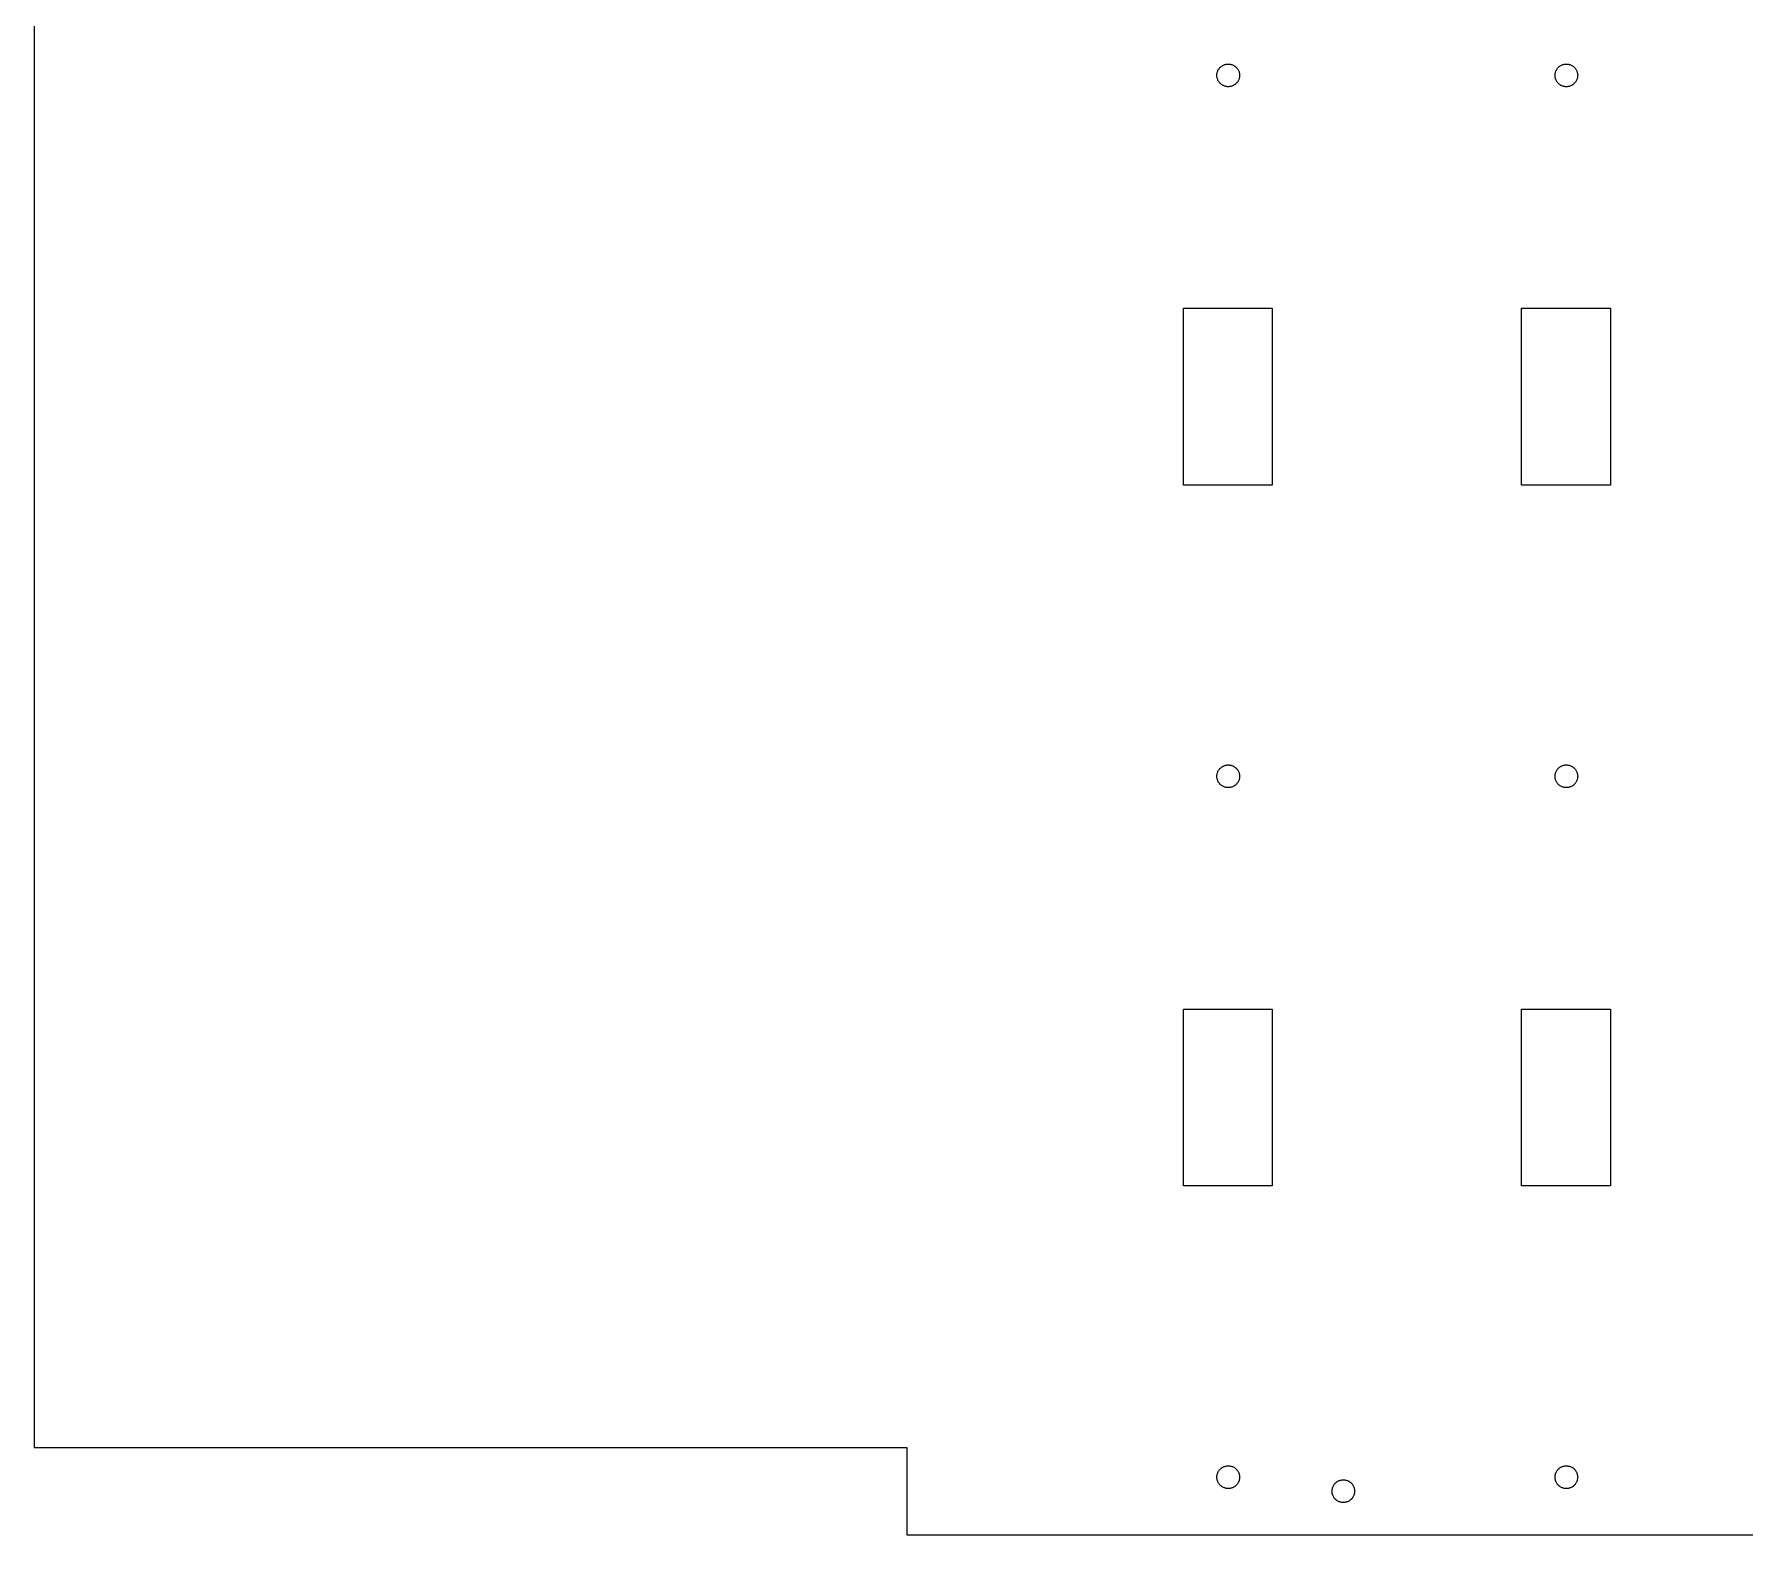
# Model space of a CAD drawing. Extents: x 0 to 997, y 13 to 1900.
# Drawn here: x 0 to 241.3, y 1480 to 1691.6 of the extents above; entities that cross this region are included whole.
import ezdxf

# ---------------------------------------------------------------- set-up
doc = ezdxf.new("R2010")
doc.units = 0
doc.layers.get('0').update_dxf_attribs({"linetype": 'CONTINUOUS'})

msp = doc.modelspace()

# ---------------------------------------------------------------- linework, layer by layer
for p, q in [((0, 1900), (0, 1492.3)), ((167.217, 1686.84), (167.284, 1686.92)), ((167.284, 1686.92), (167.355, 1686.99)), ((167.355, 1686.99), (167.43, 1687.06)), ((167.43, 1687.06), (167.51, 1687.12)), ((167.51, 1687.12), (167.593, 1687.18)), ((167.593, 1687.18), (167.679, 1687.23)), ((167.679, 1687.23), (167.769, 1687.27)), ((167.769, 1687.27), (167.861, 1687.31)), ((167.861, 1687.31), (167.956, 1687.35)), ((167.956, 1687.35), (168.052, 1687.37)), ((168.052, 1687.37), (168.15, 1687.4)), ((168.15, 1687.4), (168.249, 1687.41)), ((168.249, 1687.41), (168.35, 1687.42)), ((168.35, 1687.42), (168.45, 1687.43)), ((168.45, 1687.43), (168.55, 1687.42)), ((168.55, 1687.42), (168.651, 1687.41)), ((168.651, 1687.41), (168.75, 1687.4)), ((168.75, 1687.4), (168.848, 1687.37)), ((168.848, 1687.37), (168.944, 1687.35)), ((168.944, 1687.35), (169.039, 1687.31)), ((169.039, 1687.31), (169.131, 1687.27)), ((169.131, 1687.27), (169.221, 1687.23)), ((169.221, 1687.23), (169.307, 1687.18)), ((169.307, 1687.18), (169.39, 1687.12)), ((169.39, 1687.12), (169.47, 1687.06)), ((169.47, 1687.06), (169.545, 1686.99)), ((169.545, 1686.99), (169.616, 1686.92)), ((169.616, 1686.92), (169.683, 1686.84)), ((214.917, 1686.84), (214.984, 1686.92)), ((214.984, 1686.92), (215.055, 1686.99)), ((215.055, 1686.99), (215.13, 1687.06)), ((215.13, 1687.06), (215.21, 1687.12)), ((215.21, 1687.12), (215.293, 1687.18)), ((215.293, 1687.18), (215.379, 1687.23)), ((215.379, 1687.23), (215.469, 1687.27)), ((215.469, 1687.27), (215.561, 1687.31)), ((215.561, 1687.31), (215.656, 1687.35)), ((215.656, 1687.35), (215.752, 1687.37)), ((215.752, 1687.37), (215.85, 1687.4)), ((215.85, 1687.4), (215.949, 1687.41)), ((215.949, 1687.41), (216.05, 1687.42)), ((216.05, 1687.42), (216.15, 1687.43)), ((216.15, 1687.43), (216.25, 1687.42)), ((216.25, 1687.42), (216.351, 1687.41)), ((216.351, 1687.41), (216.45, 1687.4)), ((216.45, 1687.4), (216.548, 1687.37)), ((216.548, 1687.37), (216.644, 1687.35)), ((216.644, 1687.35), (216.739, 1687.31)), ((216.739, 1687.31), (216.831, 1687.27)), ((216.831, 1687.27), (216.921, 1687.23)), ((216.921, 1687.23), (217.007, 1687.18)), ((217.007, 1687.18), (217.09, 1687.12)), ((217.09, 1687.12), (217.17, 1687.06)), ((217.17, 1687.06), (217.245, 1686.99)), ((217.245, 1686.99), (217.316, 1686.92)), ((217.316, 1686.92), (217.383, 1686.84)), ((166.85, 1685.83), (166.853, 1685.93)), ((166.853, 1685.72), (166.85, 1685.83)), ((166.853, 1685.93), (166.863, 1686.03)), ((166.863, 1685.62), (166.853, 1685.72)), ((166.863, 1686.03), (166.878, 1686.12)), ((166.878, 1685.53), (166.863, 1685.62)), ((166.878, 1686.12), (166.9, 1686.22)), ((166.9, 1685.43), (166.878, 1685.53)), ((166.9, 1686.22), (166.928, 1686.32)), ((166.928, 1685.33), (166.9, 1685.43)), ((166.928, 1686.32), (166.962, 1686.41)), ((166.962, 1685.24), (166.928, 1685.33)), ((166.962, 1686.41), (167.002, 1686.51)), ((167.002, 1685.14), (166.962, 1685.24)), ((167.002, 1686.51), (167.048, 1686.6)), ((167.048, 1685.05), (167.002, 1685.14)), ((167.048, 1686.6), (167.099, 1686.68)), ((167.099, 1684.97), (167.048, 1685.05)), ((167.099, 1686.68), (167.156, 1686.77)), ((167.156, 1684.88), (167.099, 1684.97)), ((167.156, 1686.77), (167.217, 1686.84)), ((167.217, 1684.81), (167.156, 1684.88)), ((167.284, 1684.73), (167.217, 1684.81)), ((167.355, 1684.66), (167.284, 1684.73)), ((167.43, 1684.59), (167.355, 1684.66)), ((167.51, 1684.53), (167.43, 1684.59)), ((167.593, 1684.47), (167.51, 1684.53)), ((167.679, 1684.42), (167.593, 1684.47)), ((169.307, 1684.47), (169.221, 1684.42)), ((169.39, 1684.53), (169.307, 1684.47)), ((169.47, 1684.59), (169.39, 1684.53)), ((169.545, 1684.66), (169.47, 1684.59)), ((169.616, 1684.73), (169.545, 1684.66)), ((169.683, 1684.81), (169.616, 1684.73)), ((169.683, 1686.84), (169.744, 1686.77)), ((169.744, 1684.88), (169.683, 1684.81)), ((169.744, 1686.77), (169.801, 1686.68)), ((169.801, 1684.97), (169.744, 1684.88)), ((169.801, 1686.68), (169.852, 1686.6)), ((169.852, 1685.05), (169.801, 1684.97)), ((169.852, 1686.6), (169.898, 1686.51)), ((169.898, 1685.14), (169.852, 1685.05)), ((169.898, 1686.51), (169.938, 1686.41)), ((169.938, 1685.24), (169.898, 1685.14)), ((169.938, 1686.41), (169.972, 1686.32)), ((169.972, 1685.33), (169.938, 1685.24)), ((169.972, 1686.32), (170, 1686.22)), ((170, 1685.43), (169.972, 1685.33)), ((170, 1686.22), (170.022, 1686.12)), ((170.022, 1685.53), (170, 1685.43)), ((170.022, 1686.12), (170.037, 1686.03)), ((170.037, 1685.62), (170.022, 1685.53)), ((170.037, 1686.03), (170.047, 1685.93)), ((170.047, 1685.72), (170.037, 1685.62)), ((170.047, 1685.93), (170.05, 1685.83)), ((170.05, 1685.83), (170.047, 1685.72)), ((214.55, 1685.83), (214.553, 1685.93)), ((214.553, 1685.72), (214.55, 1685.83)), ((214.553, 1685.93), (214.563, 1686.03)), ((214.563, 1685.62), (214.553, 1685.72)), ((214.563, 1686.03), (214.578, 1686.12)), ((214.578, 1685.53), (214.563, 1685.62)), ((214.578, 1686.12), (214.6, 1686.22)), ((214.6, 1685.43), (214.578, 1685.53)), ((214.6, 1686.22), (214.628, 1686.32)), ((214.628, 1685.33), (214.6, 1685.43)), ((214.628, 1686.32), (214.662, 1686.41)), ((214.662, 1685.24), (214.628, 1685.33)), ((214.662, 1686.41), (214.702, 1686.51)), ((214.702, 1685.14), (214.662, 1685.24)), ((214.702, 1686.51), (214.748, 1686.6)), ((214.748, 1685.05), (214.702, 1685.14)), ((214.748, 1686.6), (214.799, 1686.68)), ((214.799, 1684.97), (214.748, 1685.05)), ((214.799, 1686.68), (214.856, 1686.77)), ((214.856, 1684.88), (214.799, 1684.97)), ((214.856, 1686.77), (214.917, 1686.84)), ((214.917, 1684.81), (214.856, 1684.88)), ((214.984, 1684.73), (214.917, 1684.81)), ((215.055, 1684.66), (214.984, 1684.73)), ((215.13, 1684.59), (215.055, 1684.66)), ((215.21, 1684.53), (215.13, 1684.59)), ((215.293, 1684.47), (215.21, 1684.53)), ((215.379, 1684.42), (215.293, 1684.47)), ((217.007, 1684.47), (216.921, 1684.42)), ((217.09, 1684.53), (217.007, 1684.47)), ((217.17, 1684.59), (217.09, 1684.53)), ((217.245, 1684.66), (217.17, 1684.59)), ((217.316, 1684.73), (217.245, 1684.66)), ((217.383, 1684.81), (217.316, 1684.73)), ((217.383, 1686.84), (217.444, 1686.77)), ((217.444, 1684.88), (217.383, 1684.81)), ((217.444, 1686.77), (217.501, 1686.68)), ((217.501, 1684.97), (217.444, 1684.88)), ((217.501, 1686.68), (217.552, 1686.6)), ((217.552, 1685.05), (217.501, 1684.97)), ((217.552, 1686.6), (217.598, 1686.51)), ((217.598, 1685.14), (217.552, 1685.05)), ((217.598, 1686.51), (217.638, 1686.41)), ((217.638, 1685.24), (217.598, 1685.14)), ((217.638, 1686.41), (217.672, 1686.32)), ((217.672, 1685.33), (217.638, 1685.24)), ((217.672, 1686.32), (217.7, 1686.22)), ((217.7, 1685.43), (217.672, 1685.33)), ((217.7, 1686.22), (217.722, 1686.12)), ((217.722, 1685.53), (217.7, 1685.43)), ((217.722, 1686.12), (217.737, 1686.03)), ((217.737, 1685.62), (217.722, 1685.53)), ((217.737, 1686.03), (217.747, 1685.93)), ((217.747, 1685.72), (217.737, 1685.62)), ((217.747, 1685.93), (217.75, 1685.83)), ((217.75, 1685.83), (217.747, 1685.72)), ((167.769, 1684.38), (167.679, 1684.42)), ((167.861, 1684.34), (167.769, 1684.38)), ((167.956, 1684.3), (167.861, 1684.34)), ((168.052, 1684.28), (167.956, 1684.3)), ((168.15, 1684.25), (168.052, 1684.28)), ((168.249, 1684.24), (168.15, 1684.25)), ((168.35, 1684.23), (168.249, 1684.24)), ((168.45, 1684.23), (168.35, 1684.23)), ((168.55, 1684.23), (168.45, 1684.23)), ((168.651, 1684.24), (168.55, 1684.23)), ((168.75, 1684.25), (168.651, 1684.24)), ((168.848, 1684.28), (168.75, 1684.25)), ((168.944, 1684.3), (168.848, 1684.28)), ((169.039, 1684.34), (168.944, 1684.3)), ((169.131, 1684.38), (169.039, 1684.34)), ((169.221, 1684.42), (169.131, 1684.38)), ((215.469, 1684.38), (215.379, 1684.42)), ((215.561, 1684.34), (215.469, 1684.38)), ((215.656, 1684.3), (215.561, 1684.34)), ((215.752, 1684.28), (215.656, 1684.3)), ((215.85, 1684.25), (215.752, 1684.28)), ((215.949, 1684.24), (215.85, 1684.25)), ((216.05, 1684.23), (215.949, 1684.24)), ((216.15, 1684.23), (216.05, 1684.23)), ((216.25, 1684.23), (216.15, 1684.23)), ((216.351, 1684.24), (216.25, 1684.23)), ((216.45, 1684.25), (216.351, 1684.24)), ((216.548, 1684.28), (216.45, 1684.25)), ((216.644, 1684.3), (216.548, 1684.28)), ((216.739, 1684.34), (216.644, 1684.3)), ((216.831, 1684.38), (216.739, 1684.34)), ((216.921, 1684.42), (216.831, 1684.38)), ((162.137, 1628.04), (162.137, 1653)), ((162.137, 1653), (174.661, 1653)), ((174.661, 1653), (174.661, 1628.04)), ((209.837, 1628.04), (209.837, 1653)), ((209.837, 1653), (222.361, 1653)), ((222.361, 1653), (222.361, 1628.04)), ((174.661, 1628.04), (162.137, 1628.04)), ((222.361, 1628.04), (209.837, 1628.04)), ((167.099, 1587.83), (167.156, 1587.92)), ((167.156, 1587.92), (167.217, 1587.99)), ((167.217, 1587.99), (167.284, 1588.07)), ((167.284, 1588.07), (167.355, 1588.14)), ((167.355, 1588.14), (167.43, 1588.21)), ((167.43, 1588.21), (167.51, 1588.27)), ((167.51, 1588.27), (167.593, 1588.33)), ((167.593, 1588.33), (167.679, 1588.38)), ((167.679, 1588.38), (167.769, 1588.42)), ((167.769, 1588.42), (167.861, 1588.46)), ((167.861, 1588.46), (167.956, 1588.5)), ((167.956, 1588.5), (168.052, 1588.52)), ((168.052, 1588.52), (168.15, 1588.55)), ((168.15, 1588.55), (168.249, 1588.56)), ((168.249, 1588.56), (168.35, 1588.57)), ((168.35, 1588.57), (168.45, 1588.58)), ((168.45, 1588.58), (168.55, 1588.57)), ((168.55, 1588.57), (168.651, 1588.56)), ((168.651, 1588.56), (168.75, 1588.55)), ((168.75, 1588.55), (168.848, 1588.52)), ((168.848, 1588.52), (168.944, 1588.5)), ((168.944, 1588.5), (169.039, 1588.46)), ((169.039, 1588.46), (169.131, 1588.42)), ((169.131, 1588.42), (169.221, 1588.38)), ((169.221, 1588.38), (169.307, 1588.33)), ((169.307, 1588.33), (169.39, 1588.27)), ((169.39, 1588.27), (169.47, 1588.21)), ((169.47, 1588.21), (169.545, 1588.14)), ((169.545, 1588.14), (169.616, 1588.07)), ((169.616, 1588.07), (169.683, 1587.99)), ((169.683, 1587.99), (169.744, 1587.92)), ((169.744, 1587.92), (169.801, 1587.83)), ((214.799, 1587.83), (214.856, 1587.92)), ((214.856, 1587.92), (214.917, 1587.99)), ((214.917, 1587.99), (214.984, 1588.07)), ((214.984, 1588.07), (215.055, 1588.14)), ((215.055, 1588.14), (215.13, 1588.21)), ((215.13, 1588.21), (215.21, 1588.27)), ((215.21, 1588.27), (215.293, 1588.33)), ((215.293, 1588.33), (215.379, 1588.38)), ((215.379, 1588.38), (215.469, 1588.42)), ((215.469, 1588.42), (215.561, 1588.46)), ((215.561, 1588.46), (215.656, 1588.5)), ((215.656, 1588.5), (215.752, 1588.52)), ((215.752, 1588.52), (215.85, 1588.55)), ((215.85, 1588.55), (215.949, 1588.56)), ((215.949, 1588.56), (216.05, 1588.57)), ((216.05, 1588.57), (216.15, 1588.58)), ((216.15, 1588.58), (216.25, 1588.57)), ((216.25, 1588.57), (216.351, 1588.56)), ((216.351, 1588.56), (216.45, 1588.55)), ((216.45, 1588.55), (216.548, 1588.52)), ((216.548, 1588.52), (216.644, 1588.5)), ((216.644, 1588.5), (216.739, 1588.46)), ((216.739, 1588.46), (216.831, 1588.42)), ((216.831, 1588.42), (216.921, 1588.38)), ((216.921, 1588.38), (217.007, 1588.33)), ((217.007, 1588.33), (217.09, 1588.27)), ((217.09, 1588.27), (217.17, 1588.21)), ((217.17, 1588.21), (217.245, 1588.14)), ((217.245, 1588.14), (217.316, 1588.07)), ((217.316, 1588.07), (217.383, 1587.99)), ((217.383, 1587.99), (217.444, 1587.92)), ((217.444, 1587.92), (217.501, 1587.83)), ((166.85, 1586.98), (166.853, 1587.08)), ((166.853, 1586.87), (166.85, 1586.98)), ((166.853, 1587.08), (166.863, 1587.18)), ((166.863, 1586.77), (166.853, 1586.87)), ((166.863, 1587.18), (166.878, 1587.27)), ((166.878, 1586.68), (166.863, 1586.77)), ((166.878, 1587.27), (166.9, 1587.37)), ((166.9, 1586.58), (166.878, 1586.68)), ((166.9, 1587.37), (166.928, 1587.47)), ((166.928, 1586.48), (166.9, 1586.58)), ((166.928, 1587.47), (166.962, 1587.56)), ((166.962, 1586.39), (166.928, 1586.48)), ((166.962, 1587.56), (167.002, 1587.66)), ((167.002, 1586.29), (166.962, 1586.39)), ((167.002, 1587.66), (167.048, 1587.75)), ((167.048, 1586.2), (167.002, 1586.29)), ((167.048, 1587.75), (167.099, 1587.83)), ((167.099, 1586.12), (167.048, 1586.2)), ((167.156, 1586.03), (167.099, 1586.12)), ((167.217, 1585.96), (167.156, 1586.03)), ((167.284, 1585.88), (167.217, 1585.96)), ((167.355, 1585.81), (167.284, 1585.88)), ((167.43, 1585.74), (167.355, 1585.81)), ((167.51, 1585.68), (167.43, 1585.74)), ((167.593, 1585.62), (167.51, 1585.68)), ((167.679, 1585.57), (167.593, 1585.62)), ((167.769, 1585.53), (167.679, 1585.57)), ((167.861, 1585.49), (167.769, 1585.53)), ((169.131, 1585.53), (169.039, 1585.49)), ((169.221, 1585.57), (169.131, 1585.53)), ((169.307, 1585.62), (169.221, 1585.57)), ((169.39, 1585.68), (169.307, 1585.62)), ((169.47, 1585.74), (169.39, 1585.68)), ((169.545, 1585.81), (169.47, 1585.74)), ((169.616, 1585.88), (169.545, 1585.81)), ((169.683, 1585.96), (169.616, 1585.88)), ((169.744, 1586.03), (169.683, 1585.96)), ((169.801, 1586.12), (169.744, 1586.03)), ((169.801, 1587.83), (169.852, 1587.75)), ((169.852, 1586.2), (169.801, 1586.12)), ((169.852, 1587.75), (169.898, 1587.66)), ((169.898, 1586.29), (169.852, 1586.2)), ((169.898, 1587.66), (169.938, 1587.56)), ((169.938, 1586.39), (169.898, 1586.29)), ((169.938, 1587.56), (169.972, 1587.47)), ((169.972, 1586.48), (169.938, 1586.39)), ((169.972, 1587.47), (170, 1587.37)), ((170, 1586.58), (169.972, 1586.48)), ((170, 1587.37), (170.022, 1587.27)), ((170.022, 1586.68), (170, 1586.58)), ((170.022, 1587.27), (170.037, 1587.18)), ((170.037, 1586.77), (170.022, 1586.68)), ((170.037, 1587.18), (170.047, 1587.08)), ((170.047, 1586.87), (170.037, 1586.77)), ((170.047, 1587.08), (170.05, 1586.98)), ((170.05, 1586.98), (170.047, 1586.87)), ((214.55, 1586.98), (214.553, 1587.08)), ((214.553, 1586.87), (214.55, 1586.98)), ((214.553, 1587.08), (214.563, 1587.18)), ((214.563, 1586.77), (214.553, 1586.87)), ((214.563, 1587.18), (214.578, 1587.27)), ((214.578, 1586.68), (214.563, 1586.77)), ((214.578, 1587.27), (214.6, 1587.37)), ((214.6, 1586.58), (214.578, 1586.68)), ((214.6, 1587.37), (214.628, 1587.47)), ((214.628, 1586.48), (214.6, 1586.58)), ((214.628, 1587.47), (214.662, 1587.56)), ((214.662, 1586.39), (214.628, 1586.48)), ((214.662, 1587.56), (214.702, 1587.66)), ((214.702, 1586.29), (214.662, 1586.39)), ((214.702, 1587.66), (214.748, 1587.75)), ((214.748, 1586.2), (214.702, 1586.29)), ((214.748, 1587.75), (214.799, 1587.83)), ((214.799, 1586.12), (214.748, 1586.2)), ((214.856, 1586.03), (214.799, 1586.12)), ((214.917, 1585.96), (214.856, 1586.03)), ((214.984, 1585.88), (214.917, 1585.96)), ((215.055, 1585.81), (214.984, 1585.88)), ((215.13, 1585.74), (215.055, 1585.81)), ((215.21, 1585.68), (215.13, 1585.74)), ((215.293, 1585.62), (215.21, 1585.68)), ((215.379, 1585.57), (215.293, 1585.62)), ((215.469, 1585.53), (215.379, 1585.57)), ((215.561, 1585.49), (215.469, 1585.53)), ((216.831, 1585.53), (216.739, 1585.49)), ((216.921, 1585.57), (216.831, 1585.53)), ((217.007, 1585.62), (216.921, 1585.57)), ((217.09, 1585.68), (217.007, 1585.62)), ((217.17, 1585.74), (217.09, 1585.68)), ((217.245, 1585.81), (217.17, 1585.74)), ((217.316, 1585.88), (217.245, 1585.81)), ((217.383, 1585.96), (217.316, 1585.88)), ((217.444, 1586.03), (217.383, 1585.96)), ((217.501, 1586.12), (217.444, 1586.03)), ((217.501, 1587.83), (217.552, 1587.75)), ((217.552, 1586.2), (217.501, 1586.12)), ((217.552, 1587.75), (217.598, 1587.66)), ((217.598, 1586.29), (217.552, 1586.2)), ((217.598, 1587.66), (217.638, 1587.56)), ((217.638, 1586.39), (217.598, 1586.29)), ((217.638, 1587.56), (217.672, 1587.47)), ((217.672, 1586.48), (217.638, 1586.39)), ((217.672, 1587.47), (217.7, 1587.37)), ((217.7, 1586.58), (217.672, 1586.48)), ((217.7, 1587.37), (217.722, 1587.27)), ((217.722, 1586.68), (217.7, 1586.58)), ((217.722, 1587.27), (217.737, 1587.18)), ((217.737, 1586.77), (217.722, 1586.68)), ((217.737, 1587.18), (217.747, 1587.08)), ((217.747, 1586.87), (217.737, 1586.77)), ((217.747, 1587.08), (217.75, 1586.98)), ((217.75, 1586.98), (217.747, 1586.87)), ((167.956, 1585.45), (167.861, 1585.49)), ((168.052, 1585.43), (167.956, 1585.45)), ((168.15, 1585.4), (168.052, 1585.43)), ((168.249, 1585.39), (168.15, 1585.4)), ((168.35, 1585.38), (168.249, 1585.39)), ((168.45, 1585.38), (168.35, 1585.38)), ((168.55, 1585.38), (168.45, 1585.38)), ((168.651, 1585.39), (168.55, 1585.38)), ((168.75, 1585.4), (168.651, 1585.39)), ((168.848, 1585.43), (168.75, 1585.4)), ((168.944, 1585.45), (168.848, 1585.43)), ((169.039, 1585.49), (168.944, 1585.45)), ((215.656, 1585.45), (215.561, 1585.49)), ((215.752, 1585.43), (215.656, 1585.45)), ((215.85, 1585.4), (215.752, 1585.43)), ((215.949, 1585.39), (215.85, 1585.4)), ((216.05, 1585.38), (215.949, 1585.39)), ((216.15, 1585.38), (216.05, 1585.38)), ((216.25, 1585.38), (216.15, 1585.38)), ((216.351, 1585.39), (216.25, 1585.38)), ((216.45, 1585.4), (216.351, 1585.39)), ((216.548, 1585.43), (216.45, 1585.4)), ((216.644, 1585.45), (216.548, 1585.43)), ((216.739, 1585.49), (216.644, 1585.45)), ((162.137, 1529.19), (162.137, 1554.15)), ((162.137, 1554.15), (174.661, 1554.15)), ((174.661, 1554.15), (174.661, 1529.19)), ((209.837, 1529.19), (209.837, 1554.15)), ((209.837, 1554.15), (222.361, 1554.15)), ((222.361, 1554.15), (222.361, 1529.19)), ((174.661, 1529.19), (162.137, 1529.19)), ((222.361, 1529.19), (209.837, 1529.19)), ((0, 1492.3), (123.125, 1492.3)), ((123.125, 1492.3), (123.125, 1480)), ((167.048, 1488.9), (167.099, 1488.98)), ((167.099, 1488.98), (167.156, 1489.07)), ((167.156, 1489.07), (167.217, 1489.14)), ((167.217, 1489.14), (167.284, 1489.22)), ((167.284, 1489.22), (167.355, 1489.29)), ((167.355, 1489.29), (167.43, 1489.36)), ((167.43, 1489.36), (167.51, 1489.42)), ((167.51, 1489.42), (167.593, 1489.48)), ((167.593, 1489.48), (167.679, 1489.53)), ((167.679, 1489.53), (167.769, 1489.57)), ((167.769, 1489.57), (167.861, 1489.61)), ((167.861, 1489.61), (167.956, 1489.65)), ((167.956, 1489.65), (168.052, 1489.67)), ((168.052, 1489.67), (168.15, 1489.7)), ((168.15, 1489.7), (168.249, 1489.71)), ((168.249, 1489.71), (168.35, 1489.72)), ((168.35, 1489.72), (168.45, 1489.73)), ((168.45, 1489.73), (168.55, 1489.72)), ((168.55, 1489.72), (168.651, 1489.71)), ((168.651, 1489.71), (168.75, 1489.7)), ((168.75, 1489.7), (168.848, 1489.67)), ((168.848, 1489.67), (168.944, 1489.65)), ((168.944, 1489.65), (169.039, 1489.61)), ((169.039, 1489.61), (169.131, 1489.57)), ((169.131, 1489.57), (169.221, 1489.53)), ((169.221, 1489.53), (169.307, 1489.48)), ((169.307, 1489.48), (169.39, 1489.42)), ((169.39, 1489.42), (169.47, 1489.36)), ((169.47, 1489.36), (169.545, 1489.29)), ((169.545, 1489.29), (169.616, 1489.22)), ((169.616, 1489.22), (169.683, 1489.14)), ((169.683, 1489.14), (169.744, 1489.07)), ((169.744, 1489.07), (169.801, 1488.98)), ((169.801, 1488.98), (169.852, 1488.9)), ((214.748, 1488.9), (214.799, 1488.98)), ((214.799, 1488.98), (214.856, 1489.07)), ((214.856, 1489.07), (214.917, 1489.14)), ((214.917, 1489.14), (214.984, 1489.22)), ((214.984, 1489.22), (215.055, 1489.29)), ((215.055, 1489.29), (215.13, 1489.36)), ((215.13, 1489.36), (215.21, 1489.42)), ((215.21, 1489.42), (215.293, 1489.48)), ((215.293, 1489.48), (215.379, 1489.53)), ((215.379, 1489.53), (215.469, 1489.57)), ((215.469, 1489.57), (215.561, 1489.61)), ((215.561, 1489.61), (215.656, 1489.65)), ((215.656, 1489.65), (215.752, 1489.67)), ((215.752, 1489.67), (215.85, 1489.7)), ((215.85, 1489.7), (215.949, 1489.71)), ((215.949, 1489.71), (216.05, 1489.72)), ((216.05, 1489.72), (216.15, 1489.73)), ((216.15, 1489.73), (216.25, 1489.72)), ((216.25, 1489.72), (216.351, 1489.71)), ((216.351, 1489.71), (216.45, 1489.7)), ((216.45, 1489.7), (216.548, 1489.67)), ((216.548, 1489.67), (216.644, 1489.65)), ((216.644, 1489.65), (216.739, 1489.61)), ((216.739, 1489.61), (216.831, 1489.57)), ((216.831, 1489.57), (216.921, 1489.53)), ((216.921, 1489.53), (217.007, 1489.48)), ((217.007, 1489.48), (217.09, 1489.42)), ((217.09, 1489.42), (217.17, 1489.36)), ((217.17, 1489.36), (217.245, 1489.29)), ((217.245, 1489.29), (217.316, 1489.22)), ((217.316, 1489.22), (217.383, 1489.14)), ((217.383, 1489.14), (217.444, 1489.07)), ((217.444, 1489.07), (217.501, 1488.98)), ((217.501, 1488.98), (217.552, 1488.9)), ((166.85, 1488.13), (166.853, 1488.23)), ((166.853, 1488.02), (166.85, 1488.13)), ((166.853, 1488.23), (166.863, 1488.33)), ((166.863, 1487.92), (166.853, 1488.02)), ((166.863, 1488.33), (166.878, 1488.42)), ((166.878, 1487.83), (166.863, 1487.92)), ((166.878, 1488.42), (166.9, 1488.52)), ((166.9, 1487.73), (166.878, 1487.83)), ((166.9, 1488.52), (166.928, 1488.62)), ((166.928, 1487.63), (166.9, 1487.73)), ((166.928, 1488.62), (166.962, 1488.71)), ((166.962, 1487.54), (166.928, 1487.63)), ((166.962, 1488.71), (167.002, 1488.81)), ((167.002, 1487.44), (166.962, 1487.54)), ((167.002, 1488.81), (167.048, 1488.9)), ((167.048, 1487.35), (167.002, 1487.44)), ((167.099, 1487.27), (167.048, 1487.35)), ((167.156, 1487.18), (167.099, 1487.27)), ((167.217, 1487.11), (167.156, 1487.18)), ((167.284, 1487.03), (167.217, 1487.11)), ((167.355, 1486.96), (167.284, 1487.03)), ((167.43, 1486.89), (167.355, 1486.96)), ((167.51, 1486.83), (167.43, 1486.89)), ((167.593, 1486.77), (167.51, 1486.83)), ((167.679, 1486.72), (167.593, 1486.77)), ((167.769, 1486.68), (167.679, 1486.72)), ((167.861, 1486.64), (167.769, 1486.68)), ((167.956, 1486.6), (167.861, 1486.64)), ((168.052, 1486.58), (167.956, 1486.6)), ((168.15, 1486.55), (168.052, 1486.58)), ((168.848, 1486.58), (168.75, 1486.55)), ((168.944, 1486.6), (168.848, 1486.58)), ((169.039, 1486.64), (168.944, 1486.6)), ((169.131, 1486.68), (169.039, 1486.64)), ((169.221, 1486.72), (169.131, 1486.68)), ((169.307, 1486.77), (169.221, 1486.72)), ((169.39, 1486.83), (169.307, 1486.77)), ((169.47, 1486.89), (169.39, 1486.83)), ((169.545, 1486.96), (169.47, 1486.89)), ((169.616, 1487.03), (169.545, 1486.96)), ((169.683, 1487.11), (169.616, 1487.03)), ((169.744, 1487.18), (169.683, 1487.11)), ((169.801, 1487.27), (169.744, 1487.18)), ((169.852, 1487.35), (169.801, 1487.27)), ((169.852, 1488.9), (169.898, 1488.81)), ((169.898, 1487.44), (169.852, 1487.35)), ((169.898, 1488.81), (169.938, 1488.71)), ((169.938, 1487.54), (169.898, 1487.44)), ((169.938, 1488.71), (169.972, 1488.62)), ((169.972, 1487.63), (169.938, 1487.54)), ((169.972, 1488.62), (170, 1488.52)), ((170, 1487.73), (169.972, 1487.63)), ((170, 1488.52), (170.022, 1488.42)), ((170.022, 1487.83), (170, 1487.73)), ((170.022, 1488.42), (170.037, 1488.33)), ((170.037, 1487.92), (170.022, 1487.83)), ((170.037, 1488.33), (170.047, 1488.23)), ((170.047, 1488.02), (170.037, 1487.92)), ((170.047, 1488.23), (170.05, 1488.13)), ((170.05, 1488.13), (170.047, 1488.02)), ((183.138, 1486.55), (183.166, 1486.64)), ((183.166, 1486.64), (183.2, 1486.74)), ((183.2, 1486.74), (183.24, 1486.83)), ((183.24, 1486.83), (183.285, 1486.92)), ((183.285, 1486.92), (183.337, 1487.01)), ((183.337, 1487.01), (183.393, 1487.09)), ((183.393, 1487.09), (183.455, 1487.17)), ((183.455, 1487.17), (183.521, 1487.25)), ((183.521, 1487.25), (183.592, 1487.32)), ((183.592, 1487.32), (183.668, 1487.38)), ((183.668, 1487.38), (183.747, 1487.44)), ((183.747, 1487.44), (183.83, 1487.5)), ((183.83, 1487.5), (183.917, 1487.55)), ((183.917, 1487.55), (184.006, 1487.6)), ((184.006, 1487.6), (184.099, 1487.64)), ((184.099, 1487.64), (184.193, 1487.67)), ((184.193, 1487.67), (184.29, 1487.7)), ((184.29, 1487.7), (184.388, 1487.72)), ((184.388, 1487.72), (184.487, 1487.74)), ((184.487, 1487.74), (184.587, 1487.75)), ((184.587, 1487.75), (184.688, 1487.75)), ((184.688, 1487.75), (184.788, 1487.75)), ((184.788, 1487.75), (184.888, 1487.74)), ((184.888, 1487.74), (184.987, 1487.72)), ((184.987, 1487.72), (185.085, 1487.7)), ((185.085, 1487.7), (185.182, 1487.67)), ((185.182, 1487.67), (185.276, 1487.64)), ((185.276, 1487.64), (185.369, 1487.6)), ((185.369, 1487.6), (185.458, 1487.55)), ((185.458, 1487.55), (185.545, 1487.5)), ((185.545, 1487.5), (185.628, 1487.44)), ((185.628, 1487.44), (185.707, 1487.38)), ((185.707, 1487.38), (185.783, 1487.32)), ((185.783, 1487.32), (185.854, 1487.25)), ((185.854, 1487.25), (185.92, 1487.17)), ((185.92, 1487.17), (185.982, 1487.09)), ((185.982, 1487.09), (186.038, 1487.01)), ((186.038, 1487.01), (186.09, 1486.92)), ((186.09, 1486.92), (186.135, 1486.83)), ((186.135, 1486.83), (186.175, 1486.74)), ((186.175, 1486.74), (186.209, 1486.64)), ((186.209, 1486.64), (186.237, 1486.55)), ((214.55, 1488.13), (214.553, 1488.23)), ((214.553, 1488.02), (214.55, 1488.13)), ((214.553, 1488.23), (214.563, 1488.33)), ((214.563, 1487.92), (214.553, 1488.02)), ((214.563, 1488.33), (214.578, 1488.42)), ((214.578, 1487.83), (214.563, 1487.92)), ((214.578, 1488.42), (214.6, 1488.52)), ((214.6, 1487.73), (214.578, 1487.83)), ((214.6, 1488.52), (214.628, 1488.62)), ((214.628, 1487.63), (214.6, 1487.73)), ((214.628, 1488.62), (214.662, 1488.71)), ((214.662, 1487.54), (214.628, 1487.63)), ((214.662, 1488.71), (214.702, 1488.81)), ((214.702, 1487.44), (214.662, 1487.54)), ((214.702, 1488.81), (214.748, 1488.9)), ((214.748, 1487.35), (214.702, 1487.44)), ((214.799, 1487.27), (214.748, 1487.35)), ((214.856, 1487.18), (214.799, 1487.27)), ((214.917, 1487.11), (214.856, 1487.18)), ((214.984, 1487.03), (214.917, 1487.11)), ((215.055, 1486.96), (214.984, 1487.03)), ((215.13, 1486.89), (215.055, 1486.96)), ((215.21, 1486.83), (215.13, 1486.89)), ((215.293, 1486.77), (215.21, 1486.83)), ((215.379, 1486.72), (215.293, 1486.77)), ((215.469, 1486.68), (215.379, 1486.72)), ((215.561, 1486.64), (215.469, 1486.68)), ((215.656, 1486.6), (215.561, 1486.64)), ((215.752, 1486.58), (215.656, 1486.6)), ((215.85, 1486.55), (215.752, 1486.58)), ((216.548, 1486.58), (216.45, 1486.55)), ((216.644, 1486.6), (216.548, 1486.58)), ((216.739, 1486.64), (216.644, 1486.6)), ((216.831, 1486.68), (216.739, 1486.64)), ((216.921, 1486.72), (216.831, 1486.68)), ((217.007, 1486.77), (216.921, 1486.72)), ((217.09, 1486.83), (217.007, 1486.77)), ((217.17, 1486.89), (217.09, 1486.83)), ((217.245, 1486.96), (217.17, 1486.89)), ((217.316, 1487.03), (217.245, 1486.96)), ((217.383, 1487.11), (217.316, 1487.03)), ((217.444, 1487.18), (217.383, 1487.11)), ((217.501, 1487.27), (217.444, 1487.18)), ((217.552, 1487.35), (217.501, 1487.27)), ((217.552, 1488.9), (217.598, 1488.81)), ((217.598, 1487.44), (217.552, 1487.35)), ((217.598, 1488.81), (217.638, 1488.71)), ((217.638, 1487.54), (217.598, 1487.44)), ((217.638, 1488.71), (217.672, 1488.62)), ((217.672, 1487.63), (217.638, 1487.54)), ((217.672, 1488.62), (217.7, 1488.52)), ((217.7, 1487.73), (217.672, 1487.63)), ((217.7, 1488.52), (217.722, 1488.42)), ((217.722, 1487.83), (217.7, 1487.73)), ((217.722, 1488.42), (217.737, 1488.33)), ((217.737, 1487.92), (217.722, 1487.83)), ((217.737, 1488.33), (217.747, 1488.23)), ((217.747, 1488.02), (217.737, 1487.92)), ((217.747, 1488.23), (217.75, 1488.13)), ((217.75, 1488.13), (217.747, 1488.02)), ((168.249, 1486.54), (168.15, 1486.55)), ((168.35, 1486.53), (168.249, 1486.54)), ((168.45, 1486.53), (168.35, 1486.53)), ((168.55, 1486.53), (168.45, 1486.53)), ((168.651, 1486.54), (168.55, 1486.53)), ((168.75, 1486.55), (168.651, 1486.54)), ((183.088, 1486.15), (183.091, 1486.25)), ((183.091, 1486.05), (183.088, 1486.15)), ((183.091, 1486.25), (183.1, 1486.35)), ((183.1, 1485.95), (183.091, 1486.05)), ((183.1, 1486.35), (183.116, 1486.45)), ((183.116, 1485.85), (183.1, 1485.95)), ((183.116, 1486.45), (183.138, 1486.55)), ((183.138, 1485.75), (183.116, 1485.85)), ((183.166, 1485.66), (183.138, 1485.75)), ((183.2, 1485.56), (183.166, 1485.66)), ((183.24, 1485.47), (183.2, 1485.56)), ((183.285, 1485.38), (183.24, 1485.47)), ((183.337, 1485.29), (183.285, 1485.38)), ((183.393, 1485.21), (183.337, 1485.29)), ((183.455, 1485.13), (183.393, 1485.21)), ((183.521, 1485.05), (183.455, 1485.13)), ((183.592, 1484.98), (183.521, 1485.05)), ((183.668, 1484.92), (183.592, 1484.98)), ((183.747, 1484.86), (183.668, 1484.92)), ((183.83, 1484.8), (183.747, 1484.86)), ((183.917, 1484.75), (183.83, 1484.8)), ((184.006, 1484.7), (183.917, 1484.75)), ((184.099, 1484.66), (184.006, 1484.7)), ((184.193, 1484.63), (184.099, 1484.66)), ((184.29, 1484.6), (184.193, 1484.63)), ((184.388, 1484.58), (184.29, 1484.6)), ((184.487, 1484.56), (184.388, 1484.58)), ((184.587, 1484.55), (184.487, 1484.56)), ((184.688, 1484.55), (184.587, 1484.55)), ((184.788, 1484.55), (184.688, 1484.55)), ((184.888, 1484.56), (184.788, 1484.55)), ((184.987, 1484.58), (184.888, 1484.56)), ((185.085, 1484.6), (184.987, 1484.58)), ((185.182, 1484.63), (185.085, 1484.6)), ((185.276, 1484.66), (185.182, 1484.63)), ((185.369, 1484.7), (185.276, 1484.66)), ((185.458, 1484.75), (185.369, 1484.7)), ((185.545, 1484.8), (185.458, 1484.75)), ((185.628, 1484.86), (185.545, 1484.8)), ((185.707, 1484.92), (185.628, 1484.86)), ((185.783, 1484.98), (185.707, 1484.92)), ((185.854, 1485.05), (185.783, 1484.98)), ((185.92, 1485.13), (185.854, 1485.05)), ((185.982, 1485.21), (185.92, 1485.13)), ((186.038, 1485.29), (185.982, 1485.21)), ((186.09, 1485.38), (186.038, 1485.29)), ((186.135, 1485.47), (186.09, 1485.38)), ((186.175, 1485.56), (186.135, 1485.47)), ((186.209, 1485.66), (186.175, 1485.56)), ((186.237, 1485.75), (186.209, 1485.66)), ((186.237, 1486.55), (186.259, 1486.45)), ((186.259, 1485.85), (186.237, 1485.75)), ((186.259, 1486.45), (186.275, 1486.35)), ((186.275, 1485.95), (186.259, 1485.85)), ((186.275, 1486.35), (186.284, 1486.25)), ((186.284, 1486.05), (186.275, 1485.95)), ((186.284, 1486.25), (186.287, 1486.15)), ((186.287, 1486.15), (186.284, 1486.05)), ((215.949, 1486.54), (215.85, 1486.55)), ((216.05, 1486.53), (215.949, 1486.54)), ((216.15, 1486.53), (216.05, 1486.53)), ((216.25, 1486.53), (216.15, 1486.53)), ((216.351, 1486.54), (216.25, 1486.53)), ((216.45, 1486.55), (216.351, 1486.54)), ((123.125, 1480), (246.25, 1480))]:
    msp.add_line(p, q)

doc.saveas('drawing.dxf')
